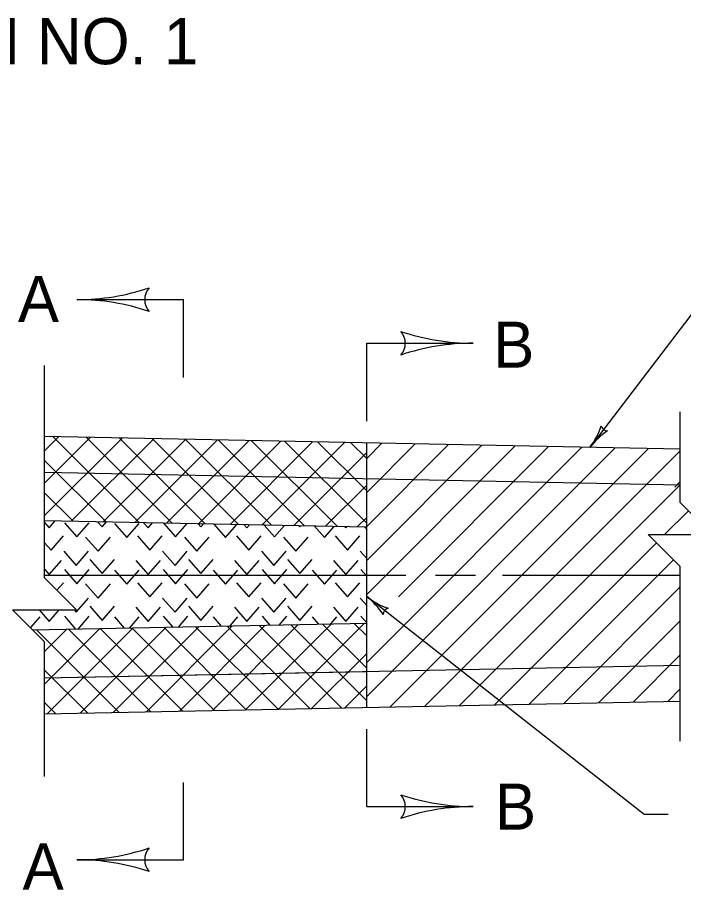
# Model space of a CAD drawing. Extents: x 998.4 to 1037, y 999 to 1022.8.
# Drawn here: x 1015.604 to 1019.067, y 1010.375 to 1014.91 of the extents above; entities that cross this region are included whole.
import ezdxf

# ---------------------------------------------------------------- set-up
doc = ezdxf.new("R2010")
doc.units = 0
doc.layers.add('Level 1', color=7, linetype='Continuous')
doc.layers.add('Level 2', color=7, linetype='Continuous')

msp = doc.modelspace()

# ---------------------------------------------------------------- linework, layer by layer
at = {"layer": 'Level 1'}
for p, q in [((1019.4914, 1013.8689), (1018.5802, 1012.6737)), ((1015.9139, 1013.4423), (1016.4667, 1013.4423)), ((1016.4667, 1013.0377), (1016.4667, 1013.4423)), ((1017.4199, 1012.8111), (1017.4199, 1013.2157)), ((1017.4199, 1013.2157), (1017.9727, 1013.2157)), ((1019.0505, 1012.6643), (1015.7449, 1012.7303)), ((1019.0505, 1012.6643), (1015.7449, 1012.7303)), ((1015.7449, 1012.6562), (1015.8176, 1012.7288)), ((1015.7449, 1012.4878), (1015.9827, 1012.7255)), ((1015.7449, 1012.3193), (1016.1479, 1012.7223)), ((1015.7905, 1012.7294), (1016.237, 1012.2829)), ((1015.8841, 1012.29), (1016.313, 1012.7189)), ((1015.9624, 1012.7259), (1016.4088, 1012.2795)), ((1016.0492, 1012.2867), (1016.4782, 1012.7157)), ((1016.1343, 1012.7225), (1016.5808, 1012.2761)), ((1016.2144, 1012.2834), (1016.6433, 1012.7123)), ((1016.3062, 1012.7191), (1016.7526, 1012.2727)), ((1016.3795, 1012.2801), (1016.8084, 1012.709)), ((1016.4781, 1012.7157), (1016.9246, 1012.2692)), ((1016.5447, 1012.2768), (1016.9736, 1012.7058)), ((1016.65, 1012.7122), (1017.0964, 1012.2658)), ((1016.7098, 1012.2735), (1017.1388, 1012.7024)), ((1016.8218, 1012.7088), (1017.2683, 1012.2623)), ((1016.9938, 1012.7053), (1017.4199, 1012.2793)), ((1017.1656, 1012.7019), (1017.4199, 1012.4477)), ((1016.8749, 1012.2702), (1017.3038, 1012.6991)), ((1017.3375, 1012.6984), (1017.4199, 1012.6161)), ((1017.4199, 1011.3219), (1017.4199, 1012.6968)), ((1017.4199, 1011.3219), (1017.4199, 1012.6968)), ((1017.4199, 1012.6159), (1017.4992, 1012.6952)), ((1017.4199, 1012.4393), (1017.6724, 1012.6918)), ((1017.4199, 1012.2624), (1017.8458, 1012.6883)), ((1017.4199, 1012.0856), (1018.0192, 1012.6848)), ((1017.4199, 1011.9089), (1018.1923, 1012.6813)), ((1017.4199, 1011.5553), (1018.5391, 1012.6744)), ((1017.4199, 1011.3786), (1018.7123, 1012.671)), ((1017.5425, 1011.3243), (1018.8857, 1012.6675)), ((1017.5853, 1011.8974), (1018.3658, 1012.6779)), ((1017.0402, 1012.2669), (1017.4199, 1012.6467)), ((1017.7229, 1011.3279), (1019.0505, 1012.6555)), ((1015.7449, 1012.6067), (1016.0651, 1012.2864)), ((1019.0505, 1012.4768), (1015.7449, 1012.5428)), ((1019.0505, 1012.4768), (1015.7449, 1012.5428)), ((1017.2053, 1012.2636), (1017.4199, 1012.4783)), ((1017.9032, 1011.3315), (1019.0505, 1012.4788)), ((1019.0218, 1012.468), (1019.0505, 1012.4968)), ((1019.0218, 1012.468), (1019.0505, 1012.4968)), ((1015.7449, 1012.4382), (1015.8932, 1012.2898)), ((1018.969, 1012.2205), (1019.0931, 1012.3446)), ((1017.3703, 1012.2603), (1017.4199, 1012.3098)), ((1017.4199, 1012.2593), (1015.7449, 1012.2928)), ((1017.4199, 1012.2593), (1015.7449, 1012.2928)), ((1015.8483, 1012.282), (1015.9124, 1012.2083)), ((1015.9124, 1012.2083), (1015.9767, 1012.282)), ((1016.1083, 1012.2788), (1016.1726, 1012.2052)), ((1016.1726, 1012.2052), (1016.2368, 1012.2788)), ((1015.7787, 1012.1398), (1015.8429, 1012.2136)), ((1015.9588, 1012.2073), (1016.023, 1012.1336)), ((1016.023, 1012.1336), (1016.0873, 1012.2073)), ((1016.2283, 1012.2136), (1016.2926, 1012.1398)), ((1016.2926, 1012.1398), (1016.3568, 1012.2136)), ((1016.4727, 1012.2073), (1016.5369, 1012.1336)), ((1016.5369, 1012.1336), (1016.6012, 1012.2073)), ((1016.7423, 1012.2136), (1016.8065, 1012.1398)), ((1016.8065, 1012.1398), (1016.8708, 1012.2136)), ((1016.9866, 1012.2073), (1017.0508, 1012.1336)), ((1017.0508, 1012.1336), (1017.1151, 1012.2073)), ((1017.2562, 1012.2136), (1017.3204, 1012.1398)), ((1017.3204, 1012.1398), (1017.3847, 1012.2136)), ((1018.0837, 1011.3352), (1018.9263, 1012.1778)), ((1015.8451, 1012.1336), (1015.9093, 1012.0598)), ((1015.9093, 1012.0598), (1015.9735, 1012.1336)), ((1016.359, 1012.1336), (1016.4233, 1012.0598)), ((1016.4233, 1012.0598), (1016.4874, 1012.1336)), ((1016.8729, 1012.1336), (1016.9372, 1012.0598)), ((1016.9372, 1012.0598), (1017.0013, 1012.1336)), ((1015.7693, 1012.0124), (1015.8334, 1012.0862)), ((1015.9798, 1012.0914), (1016.0441, 1012.0178)), ((1016.0441, 1012.0178), (1016.1083, 1012.0914)), ((1016.2189, 1012.0862), (1016.2832, 1012.0124)), ((1016.2832, 1012.0124), (1016.3473, 1012.0862)), ((1016.4938, 1012.0914), (1016.558, 1012.0178)), ((1016.558, 1012.0178), (1016.6223, 1012.0914)), ((1016.7328, 1012.0862), (1016.7971, 1012.0124)), ((1016.7971, 1012.0124), (1016.8613, 1012.0862)), ((1017.0077, 1012.0914), (1017.0719, 1012.0178)), ((1017.0719, 1012.0178), (1017.1362, 1012.0914)), ((1017.2468, 1012.0862), (1017.311, 1012.0124)), ((1017.311, 1012.0124), (1017.3752, 1012.0862)), ((1018.2641, 1011.3388), (1019.0148, 1012.0894)), ((1015.8483, 1012.0388), (1015.9124, 1011.9651)), ((1015.9124, 1011.9651), (1015.9767, 1012.0388)), ((1016.1083, 1012.0356), (1016.1726, 1011.9619)), ((1016.1726, 1011.9619), (1016.2368, 1012.0356)), ((1016.3622, 1012.0388), (1016.4263, 1011.9651)), ((1016.4263, 1011.9651), (1016.4906, 1012.0388)), ((1016.6223, 1012.0356), (1016.6865, 1011.9619)), ((1016.6865, 1011.9619), (1016.7508, 1012.0356)), ((1016.8761, 1012.0388), (1016.9403, 1011.9651)), ((1016.9403, 1011.9651), (1017.0045, 1012.0388)), ((1017.1362, 1012.0356), (1017.2004, 1011.9619)), ((1017.2004, 1011.9619), (1017.2647, 1012.0356)), ((1015.7449, 1012.0095), (1017.6237, 1012.0095)), ((1017.7768, 1012.0095), (1017.9852, 1012.0095)), ((1018.1261, 1012.0095), (1019.0505, 1012.0095)), ((1018.1261, 1012.0095), (1019.0505, 1012.0095)), ((1015.9588, 1011.964), (1016.023, 1011.8903)), ((1016.023, 1011.8903), (1016.0873, 1011.964)), ((1016.2283, 1011.9703), (1016.2926, 1011.8966)), ((1016.2926, 1011.8966), (1016.3568, 1011.9703)), ((1016.4727, 1011.964), (1016.5369, 1011.8903)), ((1016.5369, 1011.8903), (1016.6012, 1011.964)), ((1016.7423, 1011.9703), (1016.8065, 1011.8966)), ((1016.8065, 1011.8966), (1016.8708, 1011.9703)), ((1016.9866, 1011.964), (1017.0508, 1011.8903)), ((1017.0508, 1011.8903), (1017.1151, 1011.964)), ((1017.2562, 1011.9703), (1017.3204, 1011.8966)), ((1017.3204, 1011.8966), (1017.3847, 1011.9703)), ((1018.4443, 1011.3423), (1019.0505, 1011.9485)), ((1016.359, 1011.8903), (1016.4233, 1011.8166)), ((1016.4233, 1011.8166), (1016.4874, 1011.8903)), ((1016.8729, 1011.8903), (1016.9372, 1011.8166)), ((1016.9372, 1011.8166), (1017.0013, 1011.8903)), ((1018.8631, 1010.7643), (1017.4199, 1011.8983)), ((1015.9798, 1011.8482), (1016.0441, 1011.7745)), ((1016.0441, 1011.7745), (1016.1083, 1011.8482)), ((1016.2189, 1011.8429), (1016.2832, 1011.7692)), ((1016.2832, 1011.7692), (1016.3473, 1011.8429)), ((1016.4938, 1011.8482), (1016.558, 1011.7745)), ((1016.558, 1011.7745), (1016.6223, 1011.8482)), ((1016.7328, 1011.8429), (1016.7971, 1011.7692)), ((1016.7971, 1011.7692), (1016.8613, 1011.8429)), ((1017.0077, 1011.8482), (1017.0719, 1011.7745)), ((1017.0719, 1011.7745), (1017.1362, 1011.8482)), ((1017.2468, 1011.8429), (1017.311, 1011.7692)), ((1017.311, 1011.7692), (1017.3752, 1011.8429)), ((1015.6829, 1011.7248), (1017.4199, 1011.7594)), ((1015.6829, 1011.7248), (1017.4199, 1011.7594)), ((1016.6181, 1011.3058), (1017.0645, 1011.7523)), ((1016.7899, 1011.3093), (1017.2364, 1011.7558)), ((1016.9618, 1011.3128), (1017.4083, 1011.7592)), ((1017.0253, 1011.7515), (1017.4199, 1011.3569)), ((1017.1904, 1011.7548), (1017.4199, 1011.5254)), ((1017.3556, 1011.7581), (1017.4199, 1011.6938)), ((1018.6248, 1011.3459), (1019.0505, 1011.7717)), ((1015.6861, 1011.7215), (1015.6895, 1011.7248)), ((1015.704, 1011.7252), (1016.133, 1011.2962)), ((1015.7449, 1011.4434), (1016.0332, 1011.7317)), ((1015.7449, 1011.6118), (1015.8613, 1011.7283)), ((1015.7587, 1011.2887), (1016.2051, 1011.7352)), ((1015.8693, 1011.7284), (1016.2983, 1011.2994)), ((1015.9305, 1011.2921), (1016.377, 1011.7386)), ((1016.0343, 1011.7318), (1016.4633, 1011.3028)), ((1016.1023, 1011.2955), (1016.5488, 1011.742)), ((1016.1995, 1011.735), (1016.6284, 1011.3061)), ((1016.2743, 1011.299), (1016.7208, 1011.7454)), ((1016.3647, 1011.7383), (1016.7937, 1011.3093)), ((1016.4462, 1011.3024), (1016.8926, 1011.7488)), ((1016.5298, 1011.7416), (1016.9588, 1011.3127)), ((1016.6949, 1011.7449), (1017.1239, 1011.3159)), ((1016.8602, 1011.7482), (1017.2891, 1011.3193)), ((1017.1338, 1011.3162), (1017.4199, 1011.6023)), ((1018.8053, 1011.3496), (1019.0505, 1011.5948)), ((1015.7449, 1011.4759), (1019.0505, 1011.542)), ((1015.7449, 1011.4759), (1019.0505, 1011.542)), ((1015.7449, 1011.5159), (1015.9679, 1011.2928)), ((1015.7449, 1011.4759), (1017.4199, 1011.5093)), ((1017.3056, 1011.3196), (1017.4199, 1011.4339)), ((1018.9855, 1011.3532), (1019.0505, 1011.4182)), ((1015.7449, 1011.2884), (1019.0505, 1011.3545)), ((1015.7449, 1011.2884), (1019.0505, 1011.3545)), ((1015.7449, 1011.3474), (1015.8028, 1011.2895)), ((1017.4199, 1010.806), (1017.4199, 1011.2079)), ((1016.4667, 1010.5294), (1016.4667, 1010.9313)), ((1017.4199, 1010.806), (1017.9727, 1010.806)), ((1018.9881, 1010.7643), (1018.8631, 1010.7643)), ((1015.9139, 1010.5294), (1016.4667, 1010.5294))]:
    msp.add_line(p, q, dxfattribs=at)
for points in [[(1015.7449, 1010.9634), (1015.7449, 1011.6627), (1015.5783, 1011.8294), (1015.9116, 1011.8294), (1015.7449, 1011.9961), (1015.7449, 1013.099)], [(1019.0505, 1011.1466), (1019.0505, 1012.0538), (1018.8838, 1012.2205), (1019.2172, 1012.2205), (1019.0505, 1012.3872), (1019.0505, 1012.8593)], [(1015.7449, 1012.2836), (1015.7693, 1012.2557)], [(1015.7693, 1012.2557), (1015.8007, 1012.2917)], [(1016.0212, 1012.2873), (1016.0441, 1012.261)], [(1016.0441, 1012.261), (1016.0663, 1012.2863)], [(1016.2598, 1012.2825), (1016.2832, 1012.2557)], [(1016.2832, 1012.2557), (1016.3058, 1012.2816)], [(1016.3636, 1012.2804), (1016.4263, 1012.2083)], [(1016.4263, 1012.2083), (1016.4872, 1012.2779)], [(1016.5442, 1012.2768), (1016.558, 1012.261)], [(1016.558, 1012.261), (1016.5713, 1012.2763)], [(1016.6253, 1012.2752), (1016.6865, 1012.2052)], [(1016.6865, 1012.2052), (1016.7455, 1012.2728)], [(1016.7828, 1012.272), (1016.7971, 1012.2557)], [(1016.7971, 1012.2557), (1016.8108, 1012.2715)], [(1016.8865, 1012.27), (1016.9403, 1012.2083)], [(1016.9403, 1012.2083), (1016.9922, 1012.2678)], [(1017.0672, 1012.2663), (1017.0719, 1012.261)], [(1017.0719, 1012.261), (1017.0764, 1012.2662)], [(1017.1484, 1012.2648), (1017.2004, 1012.2052)], [(1017.2004, 1012.2052), (1017.2506, 1012.2627)], [(1017.3058, 1012.2616), (1017.311, 1012.2557)], [(1017.311, 1012.2557), (1017.3159, 1012.2613)], [(1017.4095, 1012.2595), (1017.4199, 1012.2476)], [(1019.0505, 1012.0538), (1018.8838, 1012.2205)], [(1019.0505, 1012.0538), (1018.8838, 1012.2205)], [(1019.0505, 1012.0538), (1018.8838, 1012.2205)], [(1015.7449, 1012.1785), (1015.7787, 1012.1398)], [(1017.3868, 1012.1336), (1017.4199, 1012.0956)], [(1015.7449, 1012.0403), (1015.7693, 1012.0124)], [(1017.39, 1012.0388), (1017.4199, 1012.0044)], [(1015.8093, 1011.9318), (1015.8429, 1011.9703)], [(1015.9093, 1011.8166), (1015.9735, 1011.8903)], [(1017.3868, 1011.8903), (1017.4199, 1011.8524)], [(1015.7168, 1011.8294), (1015.7693, 1011.7692)], [(1015.7693, 1011.7692), (1015.8218, 1011.8294)], [(1015.8483, 1011.7955), (1015.906, 1011.7293)], [(1015.8982, 1011.8294), (1015.9093, 1011.8166)], [(1015.9191, 1011.7295), (1015.9767, 1011.7955)], [(1016.3622, 1011.7955), (1016.4112, 1011.7393)], [(1016.4422, 1011.7399), (1016.4906, 1011.7955)], [(1016.8761, 1011.7955), (1016.9163, 1011.7494)], [(1016.9651, 1011.7504), (1017.0045, 1011.7955)], [(1017.39, 1011.7955), (1017.4199, 1011.7612)], [(1015.6728, 1011.7349), (1015.7229, 1011.7923)], [(1016.1083, 1011.7923), (1016.159, 1011.7343)], [(1016.1867, 1011.7348), (1016.2368, 1011.7923)], [(1016.6223, 1011.7923), (1016.6641, 1011.7443)], [(1016.7097, 1011.7453), (1016.7508, 1011.7923)], [(1017.1362, 1011.7923), (1017.1692, 1011.7544)], [(1017.2327, 1011.7558), (1017.2647, 1011.7923)], [(1015.7144, 1011.7271), (1015.7159, 1011.7254)]]:
    msp.add_lwpolyline(points, dxfattribs=at)
for centre, radius, start, end in [((1017.527, 1013.2158), 0.0938, 318.7746, 40.8913), ((1017.9727, 1014.3875), 1.1719, 251.3472, 269.9939), ((1017.9727, 1012.0438), 1.1719, 90, 108.6688), ((1017.9727, 1012.0438), 1.1719, 89.9878, 90), ((1018.2695, 1012.9105), 0.3906, 322.6784, 341.3471), ((1018.8908, 1012.4368), 0.3906, 124.0255, 142.6723), ((1018.6703, 1012.7918), 0.0312, 191.453, 273.5697), ((1018.2695, 1012.9105), 0.3906, 322.6661, 322.6784), ((1017.6613, 1012.2055), 0.3906, 231.8265, 231.8387), ((1017.6613, 1012.2055), 0.3906, 231.8387, 250.5075), ((1017.1786, 1011.5912), 0.3906, 33.1858, 51.8326), ((1017.5367, 1011.8065), 0.0312, 100.6133, 182.73), ((1017.527, 1010.8061), 0.0938, 318.7746, 40.8913), ((1017.9727, 1011.9779), 1.1719, 251.3472, 269.9939), ((1017.9727, 1009.6341), 1.1719, 90, 108.6688), ((1017.9727, 1009.6341), 1.1719, 89.9878, 90)]:
    msp.add_arc(centre, radius, start, end, dxfattribs=at)
at = {"layer": 'Level 2'}
for centre, radius, start, end in [((1015.9139, 1014.6141), 1.1719, 270, 288.6688), ((1016.3595, 1013.4421), 0.0937, 138.7746, 220.8913), ((1015.9139, 1014.6141), 1.1719, 269.9878, 270), ((1015.9139, 1012.2704), 1.1719, 71.3472, 89.9939), ((1015.9139, 1011.7013), 1.1719, 270, 288.6688), ((1016.3595, 1010.5293), 0.0937, 138.7746, 220.8913), ((1015.9139, 1011.7013), 1.1719, 269.9878, 270), ((1015.9139, 1009.3575), 1.1719, 71.3472, 89.9939)]:
    msp.add_arc(centre, radius, start, end, dxfattribs=at)

# ---------------------------------------------------------------- texts
at = {"layer": 'Level 1'}
for s, p in [('CONDITION NO. 1', (1013.8159, 1014.6663)), ('CONDITION NO. 1', (1013.8159, 1014.6663)), ('A', (1015.6063, 1013.3253)), ('B', (1018.0776, 1013.0883)), ('B', (1018.087, 1010.6859)), ('A', (1015.6308, 1010.3747))]:
    msp.add_text(s, height=0.24, dxfattribs=at).set_placement(p)

doc.saveas('drawing.dxf')
